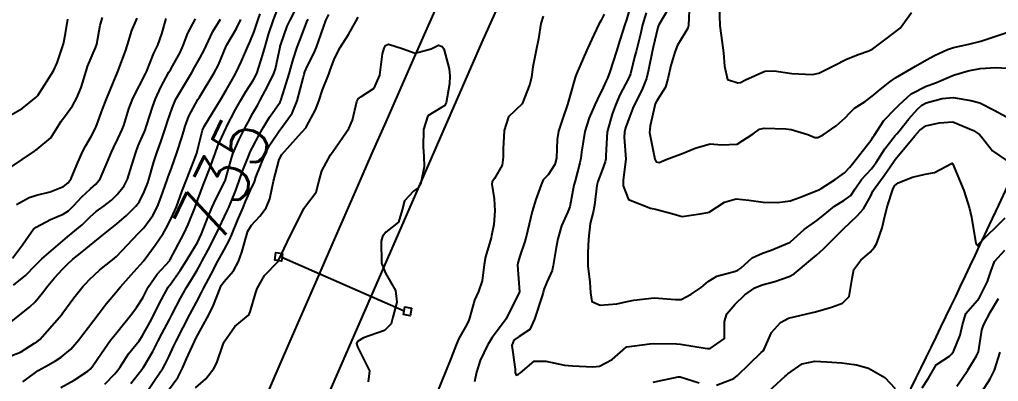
# Model space of a CAD drawing. Header units: metres. Extents: x 318500 to 325275, y 7408834 to 7428799.
# Drawn here: x 319996.2 to 320068.9, y 7411815.9 to 7411842.8 of the extents above; entities that cross this region are included whole.
import ezdxf
from ezdxf.enums import TextEntityAlignment as Align

# ---------------------------------------------------------------- set-up
doc = ezdxf.new("R2010")
doc.units = ezdxf.units.M
doc.header["$MEASUREMENT"] = 0
for name, color, linetype in [('Cotas', 45, 'Continuous'), ('Curvas de Nivel 1m', 11, 'Continuous'), ('Curvas de Nivel 5m', 15, 'Continuous'), ('Linha Férrea', 20, 'Continuous'), ('Pórticos', 45, 'Continuous'), ('Vias Secundárias', 230, 'Continuous')]:
    doc.layers.add(name, color=color, linetype=linetype)
doc.styles.add('Style-STANDARD', font='STANDARD.shx')

msp = doc.modelspace()

# ---------------------------------------------------------------- linework, layer by layer
at = {"layer": 'Curvas de Nivel 1m', "flags": 128}
for points, elevation in [([(319999.237, 7411815.472), (320000.236, 7411816.019), (320001.255, 7411816.684), (320001.422, 7411816.833), (320001.557, 7411816.996), (320002.253, 7411818.008), (320002.936, 7411818.975), (320003.295, 7411819.436), (320004.507, 7411820.952), (320004.857, 7411821.407), (320005.328, 7411822.141), (320005.602, 7411822.671), (320005.741, 7411822.936), (320006.395, 7411823.889), (320007.331, 7411824.92), (320007.347, 7411824.943), (320007.371, 7411824.978), (320008.384, 7411826.905), (320008.708, 7411827.593), (320009.224, 7411828.893), (320009.277, 7411829.038), (320009.428, 7411829.452), (320009.819, 7411830.51), (320009.969, 7411830.882), (320010.295, 7411831.714), (320010.705, 7411832.871), (320010.914, 7411833.433), (320011.498, 7411834.728), (320011.539, 7411834.82), (320011.558, 7411834.859), (320012.231, 7411836.141), (320012.609, 7411836.849), (320012.953, 7411837.429), (320013.545, 7411838.348), (320013.794, 7411838.836), (320014.236, 7411840.164), (320014.414, 7411840.827), (320014.679, 7411841.738), (320015.044, 7411842.818), (320015.625, 7411844.337)], 734), ([(320041.633, 7411844.023), (320041.275, 7411842.805), (320041.161, 7411842.467), (320040.772, 7411841.293), (320040.531, 7411840.476), (320040.038, 7411838.956), (320039.858, 7411838.486), (320039.771, 7411838.273), (320039.549, 7411837.777), (320039.116, 7411836.916), (320038.919, 7411836.499), (320038.492, 7411835.529), (320038.183, 7411834.51), (320037.933, 7411832.962), (320037.876, 7411832.514), (320037.804, 7411832.186), (320037.455, 7411830.829), (320037.387, 7411830.584), (320037.371, 7411830.521), (320037.053, 7411828.897), (320036.919, 7411828.525), (320036.452, 7411827.487), (320036.162, 7411826.532), (320036.038, 7411825.886), (320035.831, 7411824.535), (320035.74, 7411824.161), (320035.351, 7411823.3), (320035.129, 7411822.757), (320035.084, 7411822.544), (320034.992, 7411822.201), (320034.445, 7411820.553), (320034.09, 7411819.777), (320033.3, 7411819.255), (320032.893, 7411818.98), (320032.758, 7411818.578), (320033.002, 7411816.836), (320033.013, 7411816.574), (320033.078, 7411816.393), (320033.259, 7411816.451), (320033.403, 7411816.568), (320034.406, 7411817.42), (320035.273, 7411817.417), (320036.67, 7411817.125), (320037.268, 7411817.077), (320038.763, 7411817.002), (320039.268, 7411817.049), (320040.208, 7411817.544), (320041.252, 7411818.461), (320041.268, 7411818.482), (320041.29, 7411818.489), (320043.014, 7411818.723), (320043.294, 7411818.738), (320044.992, 7411818.718), (320045.294, 7411818.686), (320047.113, 7411818.383), (320047.29, 7411818.356), (320047.314, 7411818.355), (320047.505, 7411818.378), (320048.549, 7411819.119), (320048.567, 7411820.368), (320048.738, 7411820.954), (320049.333, 7411821.643), (320050.078, 7411822.349), (320050.808, 7411822.878), (320051.352, 7411823.109), (320052.309, 7411823.363), (320053.361, 7411823.728), (320053.736, 7411823.925), (320054.188, 7411824.292), (320054.832, 7411824.832), (320055.385, 7411825.301), (320055.897, 7411825.768), (320056.416, 7411826.265), (320057.41, 7411827.274), (320058.413, 7411828.235), (320058.89, 7411828.766), (320059.442, 7411829.713), (320059.594, 7411830.072), (320059.677, 7411830.218), (320060.43, 7411831.245), (320061.092, 7411832.204), (320061.25, 7411832.435), (320061.485, 7411832.73), (320062.703, 7411834.182), (320063.066, 7411834.617), (320063.511, 7411834.922), (320064.513, 7411835.157), (320065.516, 7411835.222), (320067.059, 7411834.573), (320067.502, 7411834.277), (320067.668, 7411834.117), (320068.466, 7411833.081), (320069.483, 7411832.386)], 736), ([(320044.404, 7411843.653), (320043.679, 7411842.439), (320043.655, 7411842.394), (320043.607, 7411842.254), (320043.248, 7411840.78), (320043.176, 7411840.444), (320042.919, 7411839.094), (320042.759, 7411838.448), (320042.418, 7411837.58), (320041.848, 7411836.457), (320041.748, 7411836.237), (320041.518, 7411835.642), (320041.198, 7411834.771), (320041.118, 7411834.466), (320041.113, 7411834.082), (320041.237, 7411832.464), (320041.035, 7411830.888), (320041.018, 7411830.466), (320041.435, 7411829.454), (320043.068, 7411828.801), (320043.424, 7411828.724), (320044.642, 7411828.422), (320045.231, 7411828.226), (320045.418, 7411828.179), (320046.739, 7411828.39), (320047.325, 7411828.478), (320047.422, 7411828.518), (320048.554, 7411829.248), (320049.437, 7411829.501), (320050.376, 7411829.406), (320051.434, 7411829.242), (320052.521, 7411829.226), (320053.436, 7411829.364), (320054.123, 7411829.61), (320055.447, 7411830.111), (320055.564, 7411830.163), (320055.738, 7411830.276), (320056.773, 7411830.948), (320057.468, 7411831.433), (320057.87, 7411831.849), (320058.179, 7411832.24), (320059.497, 7411833.934), (320059.613, 7411834.104), (320059.686, 7411834.218), (320060.408, 7411835.32), (320061.244, 7411836.203), (320061.396, 7411836.337), (320061.534, 7411836.486), (320062.424, 7411837.31), (320063.556, 7411837.886), (320063.767, 7411837.957), (320064.316, 7411838.159), (320065.565, 7411838.689), (320066.666, 7411839.032), (320067.571, 7411839.197), (320068.733, 7411839.263), (320069.571, 7411839.217)], 734), ([(320045.969, 7411844.071), (320045.88, 7411842.406), (320045.824, 7411842.19), (320045.601, 7411841.834), (320045.071, 7411840.935), (320044.863, 7411840.421), (320044.566, 7411839.421), (320044.341, 7411838.428), (320044.166, 7411837.815), (320043.535, 7411836.79), (320043.417, 7411836.556), (320043.378, 7411836.442), (320043.029, 7411834.923), (320042.991, 7411834.445), (320043.346, 7411832.577), (320043.384, 7411832.441), (320043.477, 7411832.243), (320043.706, 7411832.207), (320044.223, 7411832.429), (320045.485, 7411832.9), (320046.372, 7411833.28), (320047.492, 7411833.599), (320048.338, 7411833.525), (320049.492, 7411833.573), (320050.687, 7411834.342), (320051.164, 7411834.676), (320051.506, 7411834.757), (320053.113, 7411834.699), (320053.505, 7411834.657), (320054.756, 7411834.287), (320055.278, 7411834.062), (320055.498, 7411834.069), (320055.881, 7411834.274), (320056.849, 7411834.921), (320057.519, 7411835.515), (320057.864, 7411835.906), (320058.228, 7411836.24), (320059.016, 7411836.75), (320059.544, 7411837.144), (320060.12, 7411837.646), (320060.836, 7411838.207), (320061.267, 7411838.499), (320061.565, 7411838.676), (320062.755, 7411839.366), (320063.577, 7411839.848), (320064.164, 7411840.161), (320065.119, 7411840.615), (320065.589, 7411840.761), (320066.71, 7411841.012), (320067.597, 7411841.241), (320068.267, 7411841.442), (320069.607, 7411841.903)], 733), ([(320048.158, 7411843.849), (320048.217, 7411842.374), (320048.321, 7411841.65), (320048.478, 7411840.371), (320048.559, 7411839.381), (320048.791, 7411838.368), (320049.557, 7411838.127), (320049.757, 7411838.157), (320050.113, 7411838.352), (320051.567, 7411839.006), (320052.26, 7411839.013), (320053.565, 7411838.821), (320055.102, 7411838.747), (320055.566, 7411838.84), (320056.747, 7411839.437), (320057.576, 7411839.877), (320058.502, 7411840.236), (320059.293, 7411840.516), (320059.587, 7411840.669), (320060.486, 7411841.322), (320061.61, 7411842.2), (320062.453, 7411843.363)], 732), ([(319995.269, 7411817.712), (319996.239, 7411818.102), (319997.286, 7411818.754), (319997.465, 7411818.869), (319997.676, 7411819.044), (319999.309, 7411820.906), (319999.356, 7411820.973), (319999.394, 7411821.019), (320000.198, 7411822.14), (320000.896, 7411823.004), (320001.113, 7411823.232), (320001.347, 7411823.473), (320002.13, 7411824.216), (320003.09, 7411824.974), (320003.373, 7411825.223), (320005.013, 7411826.946), (320005.203, 7411827.133), (320005.396, 7411827.34), (320006.073, 7411828.271), (320006.416, 7411828.93), (320006.702, 7411829.656), (320007.153, 7411830.923), (320007.228, 7411831.146), (320007.459, 7411831.782), (320007.867, 7411832.914), (320008.256, 7411834.141), (320008.467, 7411834.906), (320008.753, 7411835.66), (320009.43, 7411836.892), (320009.532, 7411837.056), (320010.634, 7411838.874), (320010.949, 7411839.479), (320011.522, 7411840.861), (320011.54, 7411840.901), (320011.582, 7411840.963), (320012.289, 7411842.163), (320012.617, 7411842.85)], 732), ([(319995.301, 7411820.14), (319996.447, 7411821.063), (319996.918, 7411821.453), (319997.322, 7411821.841), (319997.866, 7411822.508), (319998.268, 7411823.036), (319998.76, 7411823.618), (319999.359, 7411824.257), (319999.741, 7411824.64), (320000.143, 7411825.012), (320000.817, 7411825.564), (320001.38, 7411826.009), (320002.57, 7411826.982), (320003.026, 7411827.345), (320003.4, 7411827.639), (320004.118, 7411828.251), (320004.817, 7411828.949), (320005.075, 7411829.295), (320005.436, 7411830.029), (320005.699, 7411830.685), (320005.781, 7411830.937), (320006.149, 7411832.248), (320006.379, 7411832.931), (320006.673, 7411833.738), (320007.064, 7411834.924), (320007.175, 7411835.253), (320007.52, 7411836.244), (320007.704, 7411836.74), (320007.792, 7411836.916), (320008.167, 7411837.542), (320008.971, 7411838.899), (320009.185, 7411839.266), (320009.566, 7411839.957), (320009.891, 7411840.569), (320010.029, 7411840.883), (320010.532, 7411841.94), (320011.102, 7411842.868)], 731), ([(319995.457, 7411831.797), (319997.277, 7411833.053), (319997.388, 7411833.135), (319997.472, 7411833.185), (319998.492, 7411834.028), (319999.114, 7411835.026), (319999.252, 7411835.275), (319999.509, 7411835.603), (320000.112, 7411836.423), (320000.433, 7411837.011), (320000.753, 7411837.792), (320001.123, 7411839.004), (320001.222, 7411839.337), (320001.567, 7411840.166), (320001.827, 7411840.745), (320001.905, 7411840.995), (320002.173, 7411842.42), (320002.329, 7411842.989)], 727), ([(319995.51, 7411835.737), (319996.364, 7411836.221), (319997.416, 7411837.052), (319997.531, 7411837.187), (319998.705, 7411839.033), (319998.971, 7411839.617), (319999.427, 7411841.022), (319999.458, 7411841.145), (319999.592, 7411841.81), (319999.762, 7411842.864)], 726), ([(319995.658, 7411825.076), (319996.382, 7411826.067), (319997.061, 7411827.055), (319997.208, 7411827.237), (319997.395, 7411827.387), (319998.466, 7411827.972), (319999.41, 7411828.36), (319999.811, 7411828.619), (320000.194, 7411829.012), (320000.789, 7411829.647), (320001.439, 7411830.257), (320001.839, 7411830.599), (320002.15, 7411830.989), (320002.677, 7411832.196), (320002.993, 7411832.977), (320003.149, 7411833.301), (320003.485, 7411833.965), (320003.806, 7411834.654), (320003.922, 7411834.964), (320004.291, 7411836.186), (320004.596, 7411836.954), (320005.549, 7411838.841), (320005.583, 7411838.906), (320005.596, 7411838.94), (320006.162, 7411840.344), (320006.44, 7411840.931), (320006.757, 7411841.764), (320007.072, 7411842.925)], 729), ([(319995.948, 7411829.072), (319996.889, 7411829.598), (319997.431, 7411829.774), (319998.447, 7411830.023), (319999.441, 7411830.422), (319999.779, 7411830.683), (320000.012, 7411831.014), (320000.434, 7411832.037), (320000.851, 7411833.006), (320001.064, 7411833.417), (320001.487, 7411834.133), (320001.791, 7411834.701), (320001.921, 7411834.994), (320002.344, 7411836.161), (320002.648, 7411836.983), (320003.435, 7411838.858), (320003.479, 7411838.971), (320003.5, 7411839.022), (320003.553, 7411839.163), (320004.047, 7411840.489), (320004.206, 7411840.961), (320004.522, 7411842.03), (320004.903, 7411842.951)], 728), ([(319996.423, 7411815.882), (319997.252, 7411816.509), (319997.564, 7411816.737), (319998.096, 7411817.037), (319998.848, 7411817.444), (319999.27, 7411817.712), (319999.984, 7411818.309), (320000.581, 7411819.007), (320000.88, 7411819.418), (320001.3, 7411819.952), (320002.089, 7411820.988), (320002.618, 7411821.683), (320003.334, 7411822.538), (320003.524, 7411822.78), (320003.678, 7411822.965), (320004.465, 7411823.842), (320005.369, 7411824.845), (320005.411, 7411824.898), (320005.443, 7411824.939), (320006.256, 7411826.056), (320006.84, 7411826.925), (320007.049, 7411827.27), (320007.406, 7411827.977), (320007.708, 7411828.623), (320007.823, 7411828.914), (320008.259, 7411830.087), (320008.57, 7411830.903), (320009.279, 7411832.704), (320009.35, 7411832.892), (320009.378, 7411832.985), (320009.478, 7411833.42), (320009.77, 7411834.612), (320009.887, 7411834.884), (320010.502, 7411835.888), (320011.109, 7411836.866), (320011.537, 7411837.594), (320012.004, 7411838.397), (320012.256, 7411838.853), (320012.671, 7411839.742), (320013.143, 7411840.844), (320013.282, 7411841.146), (320013.597, 7411841.948), (320013.823, 7411842.62), (320013.895, 7411842.836), (320014.046, 7411843.265)], 733), ([(320004.434, 7411815.761), (320005.258, 7411816.813), (320005.314, 7411816.885), (320005.346, 7411816.939), (320006.07, 7411818.14), (320006.48, 7411818.928), (320006.753, 7411819.468), (320007.306, 7411820.513), (320007.52, 7411820.917), (320008.135, 7411822.101), (320008.579, 7411822.901), (320008.87, 7411823.374), (320009.359, 7411824.182), (320009.619, 7411824.633), (320009.752, 7411824.884), (320010.163, 7411825.663), (320010.781, 7411826.869), (320010.976, 7411827.287), (320011.41, 7411828.189), (320011.628, 7411828.646), (320011.718, 7411828.857), (320012.214, 7411830.077), (320012.5, 7411830.849), (320012.747, 7411831.557), (320013.248, 7411832.842), (320013.318, 7411832.996), (320013.477, 7411833.314), (320014.002, 7411834.323), (320014.288, 7411834.828), (320014.752, 7411835.581), (320015.528, 7411836.698), (320015.573, 7411836.766), (320015.591, 7411836.809), (320015.615, 7411836.893), (320016.197, 7411838.8), (320016.494, 7411839.868), (320016.797, 7411840.792), (320017.017, 7411841.36), (320017.564, 7411842.781), (320017.611, 7411842.875)], 736), ([(320005.513, 7411814.937), (320006.199, 7411815.978), (320006.84, 7411816.924), (320006.995, 7411817.192), (320007.273, 7411817.755), (320007.642, 7411818.557), (320007.816, 7411818.912), (320008.334, 7411819.938), (320008.836, 7411820.897), (320008.999, 7411821.211), (320009.324, 7411821.82), (320009.689, 7411822.53), (320009.865, 7411822.882), (320010.379, 7411823.85), (320010.911, 7411824.867), (320011.379, 7411825.716), (320011.786, 7411826.456), (320011.956, 7411826.854), (320012.375, 7411827.881), (320012.784, 7411828.846), (320012.967, 7411829.305), (320013.443, 7411830.367), (320013.598, 7411830.687), (320013.648, 7411830.837), (320013.724, 7411831.107), (320014.415, 7411832.826), (320014.775, 7411833.527), (320015.497, 7411834.593), (320015.67, 7411834.807), (320016.432, 7411835.881), (320016.791, 7411836.791), (320017.24, 7411838.477), (320017.326, 7411838.783), (320017.377, 7411838.958), (320017.559, 7411839.384), (320018.033, 7411840.317), (320018.227, 7411840.774), (320018.59, 7411841.775), (320018.93, 7411842.767), (320019.161, 7411843.221)], 737), ([(320007.235, 7411815.276), (320007.94, 7411816.22), (320008.284, 7411816.905), (320008.577, 7411817.593), (320009.162, 7411818.892), (320009.293, 7411819.155), (320010.246, 7411820.876), (320010.595, 7411821.597), (320011.077, 7411822.864), (320011.161, 7411823.045), (320011.347, 7411823.319), (320012.06, 7411824.152), (320012.433, 7411824.849), (320012.692, 7411825.532), (320013.054, 7411826.843), (320013.136, 7411827.1), (320013.401, 7411827.551), (320014.034, 7411828.208), (320014.494, 7411828.824), (320014.761, 7411829.489), (320015.049, 7411830.816), (320015.466, 7411832.437), (320015.66, 7411832.807), (320016.899, 7411834.196), (320017.445, 7411834.781), (320017.468, 7411834.813), (320017.502, 7411834.892), (320018.164, 7411836.13), (320018.401, 7411836.771), (320018.693, 7411837.614), (320019.154, 7411838.764), (320019.263, 7411839.063), (320019.572, 7411839.931), (320019.989, 7411840.754), (320020.605, 7411841.735), (320021.188, 7411842.736), (320021.338, 7411843.011)], 738), ([(320035.078, 7411843.088), (320034.916, 7411842.55), (320034.738, 7411841.407), (320034.555, 7411840.555), (320034.327, 7411839.318), (320034.211, 7411838.56), (320034.084, 7411838.03), (320033.53, 7411836.57), (320032.497, 7411835.604), (320032.178, 7411834.59), (320032.122, 7411833.226), (320032.123, 7411832.59), (320032.046, 7411832.016), (320031.456, 7411831.022), (320031.282, 7411830.772), (320031.265, 7411830.602), (320031.434, 7411829.503), (320031.496, 7411828.599), (320031.41, 7411827.597), (320031.252, 7411826.751), (320031.216, 7411826.602), (320030.803, 7411825.182), (320030.698, 7411824.607), (320030.558, 7411823.401), (320030.275, 7411822.611), (320029.988, 7411821.959), (320029.604, 7411820.617), (320029.527, 7411820.407), (320029.31, 7411819.978), (320028.814, 7411819.11), (320028.627, 7411818.63), (320028.235, 7411817.677), (320027.823, 7411816.642), (320027.238, 7411815.176)], 738), ([(320039.621, 7411843.246), (320039.369, 7411842.739), (320039.23, 7411842.496), (320038.71, 7411841.387), (320038.309, 7411840.509), (320037.563, 7411838.81), (320037.489, 7411838.592), (320037.465, 7411838.521), (320037.03, 7411837.032), (320036.884, 7411836.526), (320036.537, 7411835.507), (320036.216, 7411834.533), (320036.121, 7411833.907), (320036.064, 7411832.534), (320035.956, 7411832.052), (320035.461, 7411831.279), (320035.087, 7411830.914), (320034.925, 7411830.548), (320034.546, 7411829.441), (320034.267, 7411828.557), (320033.927, 7411827.084), (320033.79, 7411826.564), (320033.699, 7411826.262), (320033.381, 7411825.301), (320033.204, 7411824.741), (320033.187, 7411824.573), (320033.317, 7411822.594), (320033.313, 7411822.57), (320033.304, 7411822.535), (320032.344, 7411820.585), (320031.907, 7411819.995), (320031.299, 7411819.176), (320031.071, 7411818.824), (320030.946, 7411818.603), (320030.41, 7411817.471), (320030.138, 7411816.611), (320029.98, 7411815.885)], 737), ([(320009.238, 7411815.429), (320010.023, 7411816.104), (320010.605, 7411816.87), (320010.828, 7411817.305), (320011.286, 7411818.607), (320011.347, 7411818.802), (320011.376, 7411818.859), (320012.158, 7411819.994), (320013.177, 7411820.841), (320013.239, 7411820.912), (320013.314, 7411821.089), (320013.707, 7411822.462), (320013.83, 7411822.833), (320014.377, 7411823.803), (320015.37, 7411824.81), (320016.311, 7411826.796), (320016.666, 7411827.526), (320017.302, 7411828.782), (320017.343, 7411828.86), (320017.423, 7411828.954), (320018.218, 7411829.992), (320018.419, 7411830.77), (320018.633, 7411831.593), (320019.27, 7411832.762), (320019.35, 7411832.883), (320019.474, 7411833.057), (320020.654, 7411834.743), (320020.907, 7411835.341), (320021.231, 7411836.734), (320021.333, 7411836.933), (320021.535, 7411837.089), (320022.531, 7411837.73), (320022.949, 7411838.709), (320023.148, 7411840.279), (320023.267, 7411840.705), (320023.379, 7411840.907), (320023.585, 7411841.012), (320024.614, 7411840.69), (320025.577, 7411840.346), (320026.768, 7411840.662), (320027.303, 7411840.936), (320027.583, 7411840.835), (320027.704, 7411840.648), (320028.099, 7411839.176), (320028.145, 7411838.641), (320028.127, 7411838.066), (320027.871, 7411836.645), (320027.757, 7411836.416), (320027.525, 7411836.307), (320026.509, 7411835.671), (320026.202, 7411834.669), (320026.173, 7411833.356), (320026.225, 7411832.669), (320026.246, 7411831.891), (320025.987, 7411830.672), (320025.789, 7411830.33), (320025.441, 7411830.061), (320024.767, 7411829.349), (320024.604, 7411828.688), (320024.344, 7411827.757), (320023.403, 7411827.025), (320023.133, 7411826.704), (320023.051, 7411826.361), (320023.063, 7411824.705), (320023.359, 7411823.98), (320024.106, 7411822.692), (320024.2, 7411821.818), (320023.919, 7411820.694), (320023.789, 7411820.211), (320023.3, 7411819.712), (320021.738, 7411819.167), (320021.292, 7411818.883), (320021.204, 7411818.731), (320021.286, 7411818.486), (320022.167, 7411816.716), (320022.084, 7411815.881)], 739), ([(320047.974, 7411815.651), (320049.258, 7411816.124), (320049.535, 7411816.356), (320050.404, 7411817.212), (320051.286, 7411818.059), (320051.426, 7411818.19), (320051.513, 7411818.327), (320052.061, 7411819.567), (320052.726, 7411820.309), (320053.323, 7411820.622), (320054.679, 7411820.934), (320055.328, 7411821.083), (320056.507, 7411821.438), (320057.335, 7411821.747), (320057.814, 7411822.243), (320058.038, 7411823.562), (320058.174, 7411824.238), (320058.685, 7411824.926), (320059.39, 7411825.541), (320059.718, 7411825.894), (320059.89, 7411826.215), (320060.27, 7411827.352), (320060.466, 7411828.21), (320060.666, 7411828.973), (320061.061, 7411830.204), (320061.196, 7411830.46), (320061.458, 7411830.702), (320062.533, 7411831.115), (320063.467, 7411831.325), (320064.163, 7411831.466), (320065.422, 7411832.141), (320065.48, 7411832.158), (320065.503, 7411832.14), (320065.529, 7411832.089), (320066.343, 7411830.131), (320066.778, 7411828.778), (320066.903, 7411828.125), (320067.209, 7411826.315), (320067.255, 7411826.121), (320067.398, 7411825.986), (320067.431, 7411826.088), (320067.444, 7411826.119), (320069.42, 7411828.09)], 737), ([(320063.253, 7411815.435), (320063.707, 7411816.163), (320064.287, 7411817.143), (320065.285, 7411817.794), (320065.462, 7411817.964), (320065.566, 7411818.137), (320066.078, 7411819.362), (320066.242, 7411820.131), (320066.491, 7411820.966), (320067.338, 7411821.94), (320067.481, 7411822.118), (320068.115, 7411823.352), (320068.356, 7411824.105), (320068.631, 7411824.851), (320069.394, 7411825.685)], 738), ([(320065.819, 7411815.57), (320066.223, 7411816.13), (320066.638, 7411816.757), (320067.285, 7411817.814), (320067.397, 7411818.01), (320067.428, 7411818.118), (320067.691, 7411819.738), (320067.807, 7411820.113), (320068.327, 7411821.102), (320068.927, 7411822.096)], 739), ([(320051.243, 7411814.633), (320053.068, 7411816.303), (320053.169, 7411816.394), (320053.263, 7411816.479), (320054.326, 7411817.238), (320055.277, 7411817.421), (320056.159, 7411817.385), (320057.276, 7411817.292), (320058.358, 7411817.149), (320059.27, 7411816.9), (320060.468, 7411816.208), (320061.252, 7411815.379)], 738), ([(320043.254, 7411815.86), (320045.105, 7411816.259), (320045.258, 7411816.252), (320046.683, 7411815.817)], 737)]:
    msp.add_lwpolyline(points, dxfattribs=dict(at, elevation=elevation))
at = {"layer": 'Curvas de Nivel 5m', "flags": 128}
for points, elevation in [([(320002.499, 7411815.723), (320003.253, 7411816.494), (320003.478, 7411816.746), (320003.632, 7411816.964), (320004.271, 7411817.959), (320005.049, 7411818.944), (320005.293, 7411819.286), (320005.884, 7411820.354), (320006.172, 7411820.931), (320006.55, 7411821.699), (320007.223, 7411822.921), (320007.27, 7411822.992), (320007.342, 7411823.085), (320008.101, 7411824.167), (320008.568, 7411824.902), (320009.384, 7411826.244), (320009.696, 7411826.885), (320010.168, 7411828.119), (320010.475, 7411828.874), (320010.775, 7411829.525), (320011.45, 7411830.832), (320011.458, 7411830.852), (320011.891, 7411832.431), (320012.031, 7411832.854), (320012.459, 7411833.877), (320012.957, 7411834.845), (320013.151, 7411835.198), (320013.515, 7411835.869), (320013.867, 7411836.492), (320014.057, 7411836.832), (320014.614, 7411837.897), (320015.08, 7411838.817), (320015.2, 7411839.17), (320015.528, 7411840.811), (320015.536, 7411840.855), (320015.583, 7411840.985), (320016.067, 7411842.339), (320016.27, 7411842.8), (320016.974, 7411844.134)], 735), ([(319995.725, 7411823.074), (319996.605, 7411823.807), (319997.363, 7411824.556), (319997.599, 7411824.814), (319997.833, 7411825.043), (319999.384, 7411826.383), (319999.733, 7411826.67), (320000.167, 7411827.012), (320000.826, 7411827.578), (320001.407, 7411828.15), (320001.858, 7411828.549), (320002.46, 7411828.984), (320003.006, 7411829.396), (320003.433, 7411829.815), (320003.936, 7411830.469), (320004.183, 7411830.959), (320004.52, 7411832.013), (320004.81, 7411832.95), (320004.993, 7411833.432), (320005.495, 7411834.614), (320005.587, 7411834.85), (320005.616, 7411834.939), (320006.071, 7411836.385), (320006.267, 7411836.933), (320006.669, 7411837.798), (320007.275, 7411838.923), (320007.377, 7411839.098), (320007.557, 7411839.417), (320008.107, 7411840.377), (320008.342, 7411840.909), (320008.672, 7411841.825), (320009.241, 7411842.896)], 730), ([(320042.735, 7411843.337), (320042.475, 7411842.451), (320042.307, 7411841.745), (320041.987, 7411840.456), (320041.905, 7411840.129), (320041.563, 7411838.801), (320041.427, 7411838.462), (320040.775, 7411837.238), (320040.461, 7411836.476), (320040.209, 7411835.79), (320039.84, 7411834.485), (320039.731, 7411832.735), (320039.734, 7411832.486), (320039.698, 7411832.265), (320039.467, 7411831.638), (320039.151, 7411830.798), (320039.081, 7411830.496), (320038.898, 7411829.028), (320038.788, 7411828.499), (320038.582, 7411827.673), (320038.458, 7411826.504), (320038.411, 7411825.479), (320038.4, 7411824.505), (320038.557, 7411823.296), (320038.602, 7411822.501), (320038.707, 7411821.873), (320039.331, 7411821.596), (320040.559, 7411821.699), (320041.334, 7411821.865), (320041.823, 7411821.967), (320043.337, 7411822.138), (320044.92, 7411822.001), (320045.336, 7411822.005), (320046.085, 7411822.399), (320046.82, 7411822.916), (320047.355, 7411823.353), (320047.985, 7411823.749), (320049.366, 7411824.121), (320049.541, 7411824.183), (320049.762, 7411824.354), (320050.611, 7411825.112), (320051.387, 7411825.451), (320052.032, 7411825.679), (320053.399, 7411826.255), (320053.428, 7411826.271), (320053.457, 7411826.299), (320054.479, 7411827.22), (320055.416, 7411827.894), (320055.887, 7411828.273), (320056.738, 7411828.953), (320057.437, 7411829.365), (320057.937, 7411829.748), (320058.27, 7411830.238), (320058.748, 7411830.943), (320059.473, 7411831.742), (320059.691, 7411832.003), (320059.833, 7411832.216), (320060.474, 7411833.226), (320061.24, 7411834.203), (320061.359, 7411834.344), (320061.505, 7411834.519), (320062.268, 7411835.44), (320062.91, 7411836.179), (320063.229, 7411836.48), (320063.537, 7411836.632), (320064.723, 7411836.972), (320065.543, 7411837.032), (320066.853, 7411836.814), (320067.538, 7411836.65), (320068.6, 7411836.104), (320069.523, 7411835.612)], 735), ([(320067.243, 7411814.459), (320068.297, 7411816.104), (320068.62, 7411816.75), (320069.051, 7411818.094)], 740)]:
    msp.add_lwpolyline(points, dxfattribs=dict(at, elevation=elevation))
at = {"layer": 'Linha Férrea'}
for points in [[(320008.849, 7411791.346), (320030.524, 7411841.112, -0.005892), (320095.469, 7411981.456, -0.040973), (320184.859, 7412131.817, 0.030174), (320242.249, 7412223.402, 0.087341), (320281.936, 7412354.899, 0.031269), (320283.315, 7412417.5, 0.049266), (320270.595, 7412500.199, 0.016981), (320242.602, 7412592.989, -0.039479), (320216.599, 7412699.687, -0.043029)], [(319999.761, 7411780.131, -0.012111), (320067.92, 7411932.396), (320093.517, 7411986.921, -0.031236), (320158.178, 7412099.316), (320188.302, 7412144.403, 0.023786), (320233.279, 7412216.127, 0.100375), (320277.452, 7412355.71, 0.039979), (320279.279, 7412418.607, 0.052818), (320266.401, 7412501.008, 0.015985), (320243.121, 7412578.113, -0.022066), (320218.658, 7412665.024, -0.057292)]]:
    msp.add_lwpolyline(points, format="xyb", dxfattribs=at)
at = {"layer": 'Pórticos'}
for points in [[(320015.717, 7411825.439), (320015.627, 7411824.869), (320015.134, 7411824.947), (320015.224, 7411825.517)], [(320025.298, 7411821.377), (320025.208, 7411820.807), (320024.715, 7411820.885), (320024.804, 7411821.455)]]:
    msp.add_lwpolyline(points, close=True, dxfattribs=at)
msp.add_lwpolyline([(320015.672, 7411825.154), (320024.76, 7411821.17)], dxfattribs=at)
at = {"layer": 'Vias Secundárias'}
msp.add_lwpolyline([(320271.411, 7411916.688), (320239.697, 7411912.636), (320195.405, 7411911.257), (320178.619, 7411911.239), (320162.767, 7411908.62), (320132.203, 7411898.14), (320097.261, 7411881.706, 0.177713), (320089.614, 7411873.967, -0.002099), (320068.235, 7411827.578, -0.021878), (320043.341, 7411779.74, 0.044706), (320017.335, 7411723.66), (320009.226, 7411707.276), (319998.89, 7411667.44, 0.027471), (319996.495, 7411655.556, 0.288289), (320002.209, 7411642.67, 0.058317), (320014.004, 7411636.596), (320073.738, 7411605.097), (320120.595, 7411581.126), (320160.537, 7411559.164)], format="xyb", dxfattribs=at)

# ---------------------------------------------------------------- texts
at = {"layer": 'Cotas', "style": 'Style-STANDARD'}
msp.add_text('735', height=4, rotation=64.31238, dxfattribs=at).set_placement((320011.285, 7411830.962, 735), align=Align.MIDDLE_CENTER)

doc.saveas('drawing.dxf')
